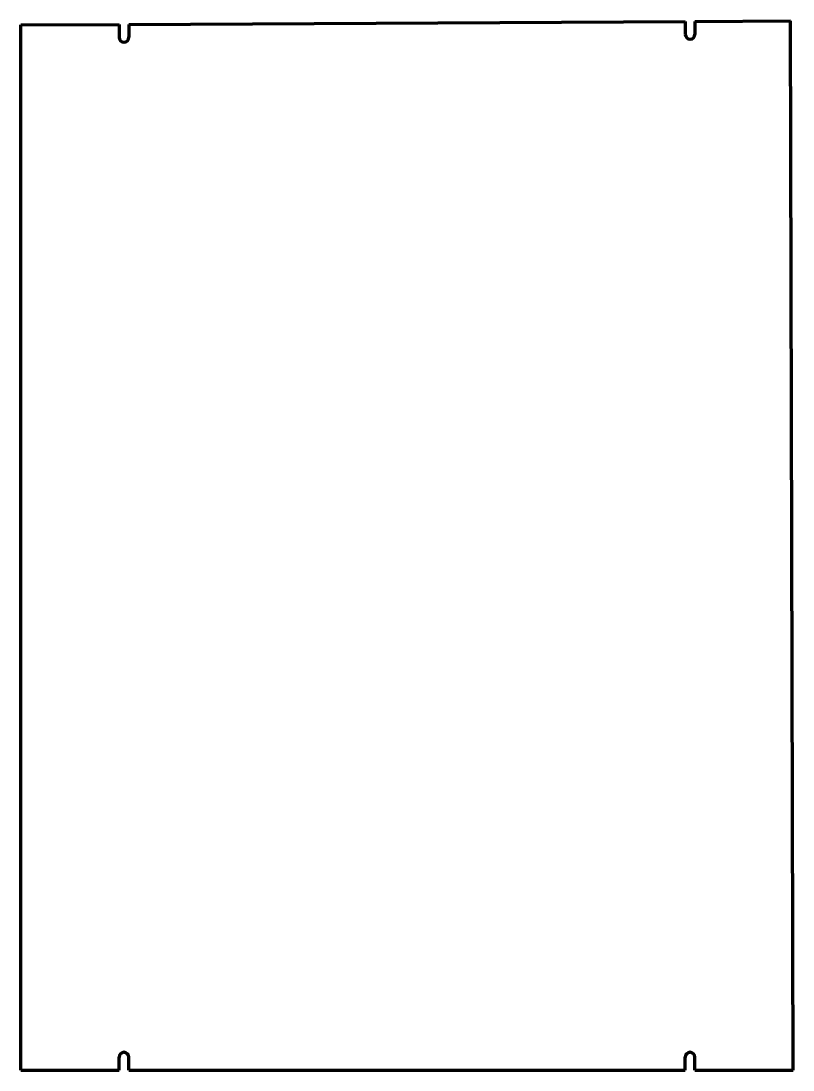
# Model space of a CAD drawing. Header units: inches. Extents: x 0 to 60, y 0 to 81.5.
import ezdxf

# ---------------------------------------------------------------- set-up
doc = ezdxf.new("R2010")
doc.units = ezdxf.units.IN
doc.header["$MEASUREMENT"] = 0
doc.layers.get('0').update_dxf_attribs({"linetype": 'CONTINUOUS'})

msp = doc.modelspace()

# ---------------------------------------------------------------- linework, layer by layer
at = {"color": 7, "lineweight": 90}
for p, q in [((52.375, 81.461), (59.812, 81.5)), ((60, 0), (59.812, 81.5)), ((0, 81.188), (7.625, 81.227)), ((0, 0), (0, 81.188)), ((7.625, 81.227), (7.63, 80.227)), ((8.375, 81.231), (51.625, 81.457)), ((8.375, 81.231), (8.38, 80.231)), ((51.625, 81.457), (51.63, 80.457)), ((52.375, 81.461), (52.38, 80.461)), ((7.625, 0), (7.625, 1)), ((8.375, 0), (8.375, 1)), ((51.625, 0), (51.625, 1)), ((52.375, 0), (52.375, 1)), ((0, 0), (7.625, 0)), ((8.375, 0), (51.625, 0)), ((52.375, 0), (60, 0))]:
    msp.add_line(p, q, dxfattribs=at)
for centre, start, end in [((8.005, 80.229), 180.29935, 360.29935), ((52.005, 80.459), 180.29935, 360.29935), ((8, 1), 0, 180), ((52, 1), 0, 180)]:
    msp.add_arc(centre, 0.375, start, end, dxfattribs=at)

doc.saveas('drawing.dxf')
